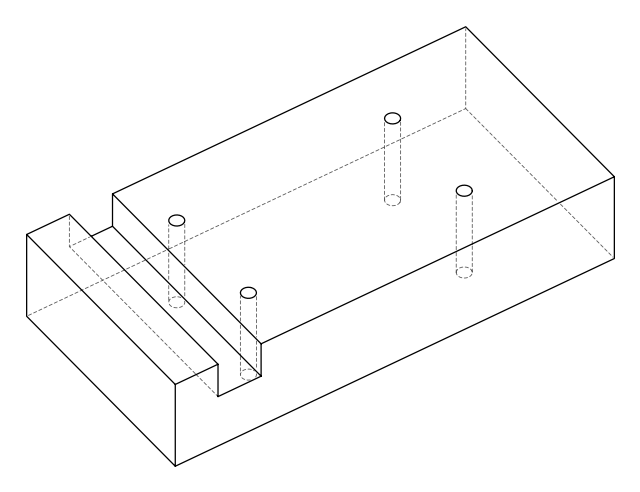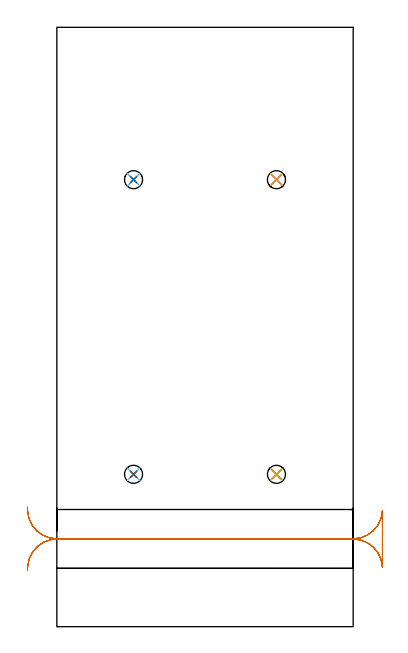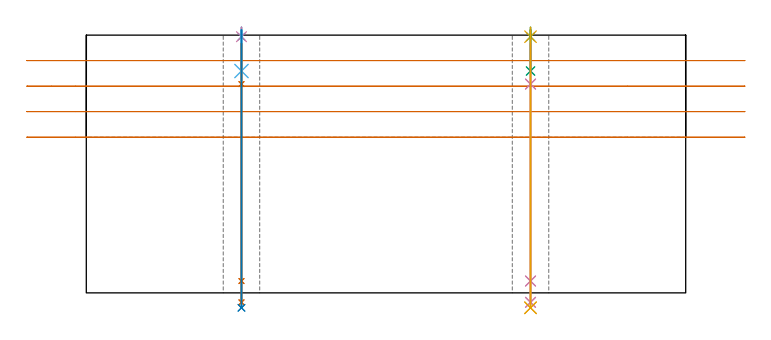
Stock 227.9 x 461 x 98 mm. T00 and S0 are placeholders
(PLAN: 17 operations, 13 tool changes, 9.8 min)
(1 MILL_RECTANGULAR_SLOT | SLOT_RECTANGULAR | UGT0201_009 | Follow Part, ap 11.25, ae 75% | 5.73 min | 399860 mm3)
(2 SPOT_DRILL | STEP1HOLE | NXT0321_9005460120000 | 0.03 min | 16 mm3)
(3 SPOT_DRILL_1 | STEP1HOLE_1 | NXT0321_9005460120000 | 0.03 min | 90 mm3)
(4 SPOT_DRILL_2 | STEP1HOLE_2 | NXT0321_9005460120000 | 0.03 min | 83 mm3)
(5 SPOT_DRILL_3 | STEP1HOLE_3 | NXT0321_9005460120000 | 0.03 min | 175 mm3)
(6 DRILL_BLIND_HOLE_INTO_CENTER | STEP1HOLE | NXT0301_062 | 0.06 min | 956 mm3)
(7 GUN_DRILL_THROUGH_HOLE | STEP1HOLE | UGT0307_006 | 0.49 min | 5282 mm3)
(8 DRILL_TO_ENLARGE_THROUGH_HOLE | STEP1HOLE | UGT0301_272 | 0.42 min | 8672 mm3)
(9 DRILL_BLIND_HOLE_INTO_CENTER_1 | STEP1HOLE_1 | NXT0301_062 | 0.06 min | 858 mm3)
(10 GUN_DRILL_THROUGH_HOLE_1 | STEP1HOLE_1 | UGT0307_006 | 0.49 min | 5299 mm3)
(11 DRILL_TO_ENLARGE_THROUGH_HOLE_1 | STEP1HOLE_1 | UGT0301_272 | 0.42 min | 8599 mm3)
(12 DRILL_BLIND_HOLE_INTO_CENTER_2 | STEP1HOLE_2 | NXT0301_062 | 0.06 min | 948 mm3)
(13 GUN_DRILL_THROUGH_HOLE_2 | STEP1HOLE_2 | UGT0307_006 | 0.49 min | 5212 mm3)
(14 DRILL_TO_ENLARGE_THROUGH_HOLE_2 | STEP1HOLE_2 | UGT0301_272 | 0.42 min | 8629 mm3)
(15 DRILL_BLIND_HOLE_INTO_CENTER_3 | STEP1HOLE_3 | NXT0301_062 | 0.06 min | 812 mm3)
(16 GUN_DRILL_THROUGH_HOLE_3 | STEP1HOLE_3 | UGT0307_006 | 0.49 min | 5434 mm3)
(17 DRILL_TO_ENLARGE_THROUGH_HOLE_3 | STEP1HOLE_3 | UGT0301_272 | 0.42 min | 8670 mm3)
(TOOL UGT0201_009 | End Mill 45 mm | D45 FL63 Z6)
(TOOL NXT0321_9005460120000 | NC Spot Drill, 142deg, 12mm, Carbide, Uncoated | D12 PA142 FL30 Z2)
(TOOL NXT0301_062 | Carbide Drill 9.1mm [860.1-0910-027A1-MM 2214] | D9.1 PA140 FL47 Z2)
(TOOL UGT0307_006 | Gun Drill 9 mm | D9 PA130 FL24 Z1)
(TOOL UGT0301_272 | Twist Drill 13.9 mm | D13.9 PA118 FL108 Z2)
(OP 1 MILL_RECTANGULAR_SLOT)
G17 G21 G94 G90
T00 M6
G54
G17 G0 G90 X-22.625 Y43.066 S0 M3
G43 Z108. H0
Z88.3
G94 G1 X-22.47 Y46.062 F250.
G2 X-4.157 Y67.013 R22.5 F500.
X0. Y67.4 R22.5 F387.
G1 X205.819
X227.9 F500.
G2 X250.37 Y46.062 R22.5
G1 X250.4
Y88.938
X250.37
G2 X227.9 Y67.6 R22.5
G1 X0.
G2 X-22.47 Y88.939 R22.5
G1 X-22.625 Y91.935 F250.
G0 Y43.066 Z78.6
G1 X-22.47 Y46.062
G2 X-13.261 Y63.077 R22.5 F500.
X-4.157 Y67.013 R22.5 F439.
X0. Y67.4 R22.5 F367.
G1 X205.819
X227.9 F500.
G2 X250.37 Y46.062 R22.5
G1 X250.4
Y88.938
X250.37
G2 X227.9 Y67.6 R22.5
G1 X0.
G2 X-22.47 Y88.939 R22.5
G1 X-22.625 Y91.935 F250.
G0 Y43.066 Z68.9
G1 X-22.47 Y46.062
G2 X-4.157 Y67.013 R22.5 F500.
X0. Y67.4 R22.5 F387.
G1 X205.819
X227.9 F500.
G2 X250.37 Y46.062 R22.5
G1 X250.4
Y88.938
X250.37
G2 X227.9 Y67.6 R22.5
G1 X0.
G2 X-22.47 Y88.939 R22.5
G1 X-22.625 Y91.935 F250.
G0 Y43.066 Z59.2
G1 X-22.47 Y46.062
G2 X-4.157 Y67.013 R22.5 F500.
X0. Y67.4 R22.5 F387.
G1 X205.819
X227.9 F500.
G2 X250.37 Y46.062 R22.5
G1 X250.4
Y88.938
X250.37
G2 X227.9 Y67.6 R22.5
G1 X0.
G2 X-22.47 Y88.939 R22.5
G1 X-22.625 Y91.935 F250.
G0 Z108.
M5
M2
(OP 2 SPOT_DRILL)
G17 G21 G94 G90
T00 M6
G54
G17 G0 G90 X59. Y117.2 S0 M3
G43 Z108. H0
G94 G81 G98 Z97.402 F250. R101.
G80
M5
M2
(OP 3 SPOT_DRILL_1)
G17 G21 G94 G90
T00 M6
G54
G17 G0 G90 X168.9 Y117.2 S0 M3
G43 Z108. H0
G94 G81 G98 Z97.402 F250. R101.
G80
M5
M2
(OP 4 SPOT_DRILL_2)
G17 G21 G94 G90
T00 M6
G54
G17 G0 G90 X59. Y343.8 S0 M3
G43 Z108. H0
G94 G81 G98 Z97.402 F250. R101.
G80
M5
M2
(OP 5 SPOT_DRILL_3)
G17 G21 G94 G90
T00 M6
G54
G17 G0 G90 X168.9 Y343.8 S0 M3
G43 Z108. H0
G94 G81 G98 Z97.402 F250. R101.
G80
M5
M2
(OP 6 DRILL_BLIND_HOLE_INTO_CENTER)
G17 G21 G94 G90
T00 M6
G54
G17 G0 G90 X59. Y117.2 S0 M3
G43 Z108. H1
G94 G81 G98 Z84.35 F250. R100.
G80
M5
M2
(OP 7 GUN_DRILL_THROUGH_HOLE)
G17 G21 G94 G90
T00 M6
G54
G17 G0 G90 X59. Y117.2 M8
G43 Z108. H0
Z94.849
S716 M3
G94 G1 Z79.389 F125. M26
G4 X.084
Z4.5 F250.
G4 X.084
Z-3.598 F125.
G4 X.084
M5
M9
G0 Z94.849
Z108.
M2
(OP 8 DRILL_TO_ENLARGE_THROUGH_HOLE)
G17 G21 G94 G90
T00 M6
G54
G17 G0 G90 X59. Y117.2 S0 M3
G43 Z108. H0
G94 G73 G98 Z-5.676 F250. Q12.959 R100.
G80
M5
M2
(OP 9 DRILL_BLIND_HOLE_INTO_CENTER_1)
G17 G21 G94 G90
T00 M6
G54
G17 G0 G90 X168.9 Y117.2 S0 M3
G43 Z108. H1
G94 G81 G98 Z84.35 F250. R100.
G80
M5
M2
(OP 10 GUN_DRILL_THROUGH_HOLE_1)
G17 G21 G94 G90
T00 M6
G54
G17 G0 G90 X168.9 Y117.2 M8
G43 Z108. H0
Z94.849
S716 M3
G94 G1 Z79.389 F125. M26
G4 X.084
Z4.5 F250.
G4 X.084
Z-3.598 F125.
G4 X.084
M5
M9
G0 Z94.849
Z108.
M2
(OP 11 DRILL_TO_ENLARGE_THROUGH_HOLE_1)
G17 G21 G94 G90
T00 M6
G54
G17 G0 G90 X168.9 Y117.2 S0 M3
G43 Z108. H0
G94 G73 G98 Z-5.676 F250. Q12.959 R100.
G80
M5
M2
(OP 12 DRILL_BLIND_HOLE_INTO_CENTER_2)
G17 G21 G94 G90
T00 M6
G54
G17 G0 G90 X59. Y343.8 S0 M3
G43 Z108. H1
G94 G81 G98 Z84.35 F250. R100.
G80
M5
M2
(OP 13 GUN_DRILL_THROUGH_HOLE_2)
G17 G21 G94 G90
T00 M6
G54
G17 G0 G90 X59. Y343.8 M8
G43 Z108. H0
Z94.849
S716 M3
G94 G1 Z79.389 F125. M26
G4 X.084
Z4.5 F250.
G4 X.084
Z-3.598 F125.
G4 X.084
M5
M9
G0 Z94.849
Z108.
M2
(OP 14 DRILL_TO_ENLARGE_THROUGH_HOLE_2)
G17 G21 G94 G90
T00 M6
G54
G17 G0 G90 X59. Y343.8 S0 M3
G43 Z108. H0
G94 G73 G98 Z-5.676 F250. Q12.959 R100.
G80
M5
M2
(OP 15 DRILL_BLIND_HOLE_INTO_CENTER_3)
G17 G21 G94 G90
T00 M6
G54
G17 G0 G90 X168.9 Y343.8 S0 M3
G43 Z108. H1
G94 G81 G98 Z84.35 F250. R100.
G80
M5
M2
(OP 16 GUN_DRILL_THROUGH_HOLE_3)
G17 G21 G94 G90
T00 M6
G54
G17 G0 G90 X168.9 Y343.8 M8
G43 Z108. H0
Z94.849
S716 M3
G94 G1 Z79.389 F125. M26
G4 X.084
Z4.5 F250.
G4 X.084
Z-3.598 F125.
G4 X.084
M5
M9
G0 Z94.849
Z108.
M2
(OP 17 DRILL_TO_ENLARGE_THROUGH_HOLE_3)
G17 G21 G94 G90
T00 M6
G54
G17 G0 G90 X168.9 Y343.8 S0 M3
G43 Z108. H0
G94 G73 G98 Z-5.676 F250. Q12.959 R100.
G80
M5
M2
